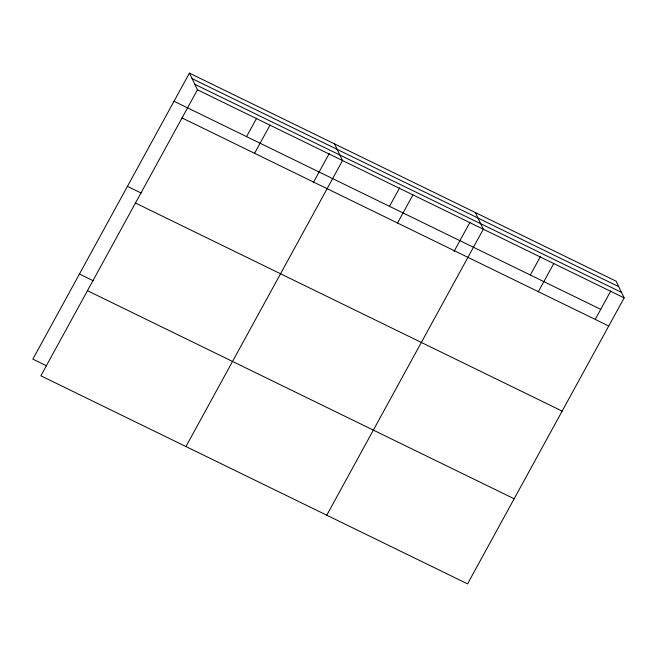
<?xml version="1.0" encoding="UTF-8"?>
<svg xmlns="http://www.w3.org/2000/svg" width="657" height="657" viewBox="0 0 657 657"><rect width="100%" height="100%" fill="white"/><g stroke="black" fill="none" stroke-linecap="round" stroke-linejoin="round"><path stroke-width="0.99" d="M189.43 73.124L197.445 89.795L40.865 375.796L467.57 583.876L624.15 297.876L616.135 281.204L189.43 73.124L32.85 359.124L46.622 365.842M246.564 136.631L256.673 118.17M254.579 153.303L269.986 125.167M313.225 182.761L329.214 153.541M185.947 446.538L342.527 160.546L334.512 143.875M389.511 206.339L399.62 187.877M397.526 223.01L412.933 194.874M454.036 251.426L470.026 222.214M326.759 515.211L483.338 229.211L475.323 212.54M530.322 275.004L540.432 256.542M538.338 291.675L553.744 263.539M595.341 319.195L610.838 290.879M192.074 78.626L618.779 286.707M194.8 84.293L621.506 292.373M197.445 89.795L624.15 297.876M174.023 101.26L600.728 309.34M182.038 117.931L608.743 326.012M127.442 186.358L141.214 193.076M135.457 203.029L562.162 411.11M79.44 274.026L93.212 280.744M87.455 290.698L514.16 498.778"/></g></svg>
